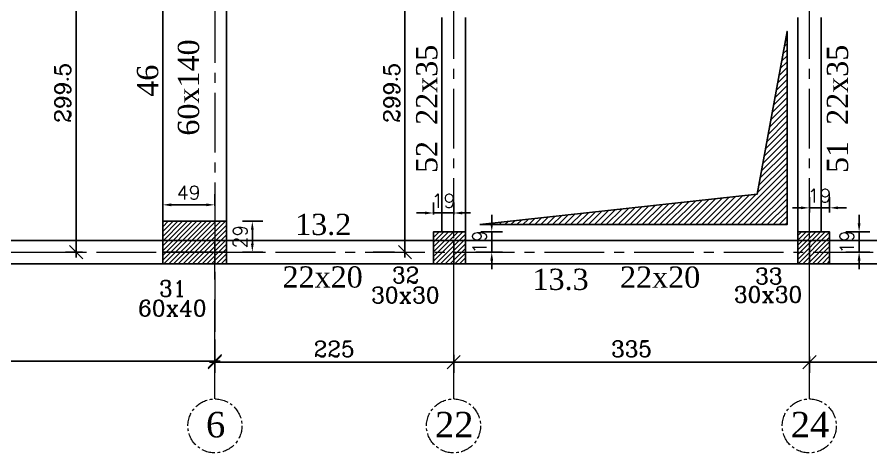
# Model space of a CAD drawing. Header units: millimetres. Extents: x -12479 to 5276, y -30 to 40263.
# Drawn here: x -4032 to -3228, y 31679 to 32089 of the extents above; entities that cross this region are included whole.
import ezdxf
from ezdxf.enums import TextEntityAlignment as Align

# ---------------------------------------------------------------- set-up
doc = ezdxf.new("R2010")
doc.units = ezdxf.units.MM
doc.linetypes.add('AXES', pattern=[2, 1.25, -0.25, 0.25, -0.25])
doc.linetypes.add('AXES2', pattern=[1.125, 0.75, -0.125, 0.125, -0.125])
for name, color, linetype in [('AXE REP7RE', 4, 'AXES'), ('AXES', 1, 'AXES2'), ('COFFRAGE', 2, 'Continuous'), ('GAINES', 2, 'Continuous'), ('HACH', 1, 'Continuous'), ('HACHPOT', 2, 'Continuous'), ('POTEAU', 2, 'Continuous'), ('titre poteaux', 3, 'Continuous'), ('Titre poutre', 3, 'Continuous')]:
    doc.layers.add(name, color=color, linetype=linetype)
doc.layers.add('COTATIONS', color=1, linetype='Continuous', lineweight=25)
doc.styles.add('ROMANCSABA', font='romanc.shx')
doc.styles.add('ROMANTICSABA', font='romantic.ttf')
doc.styles.add('STANDSABA', font='romans.shx')
doc.dimstyles.new('GENERALE', dxfattribs={"dimtxt": 15, "dimasz": 12.5, "dimexe": 10, "dimexo": 50, "dimgap": 5, "dimtad": 1, "dimdec": 1, "dimrnd": 0.5, "dimdsep": 46, "dimtxsty": 'ROMANCSABA', "dimblk1": 'OBLIQUE', "dimblk2": 'OBLIQUE', "dimsah": 1, "dimcen": 2.5, "dimdle": 5, "dimclrd": 1, "dimclre": 1, "dimclrt": 3, "dimadec": 0, "dimazin": 0, "dimtfac": 1, "dimtdec": 1, "dimtmove": 0, "dimatfit": 3, "dimldrblk": 'OBLIQUE', "dimfxl": 0, "dimtvp": 1, "dimtolj": 1, "dimtzin": 0, "dimarcsym": 0})
doc.dimstyles.new('POTEAUX', dxfattribs={"dimtxt": 13, "dimasz": 8, "dimexe": 10, "dimexo": 20, "dimgap": 5, "dimtad": 1, "dimdec": 1, "dimrnd": 0.5, "dimdsep": 46, "dimtxsty": 'STANDSABA', "dimcen": 2.5, "dimdle": 5, "dimclrd": 1, "dimclre": 1, "dimclrt": 3, "dimadec": 0, "dimazin": 0, "dimtfac": 1, "dimtdec": 1, "dimtmove": 0, "dimatfit": 3, "dimfxl": 0, "dimtvp": 1, "dimtolj": 1, "dimtzin": 0, "dimarcsym": 0})

# ---------------------------------------------------------------- blocks, each defined once
blk = doc.blocks.new('_Oblique')
at = {"color": 0, "linetype": 'ByBlock', "lineweight": -2}
blk.add_line((-0.5, -0.5), (0.5, 0.5), dxfattribs=at)
blk = doc.blocks.new('*D21')
at = {"layer": 'COTATIONS', "color": 1, "linetype": 'ByBlock', "lineweight": -2}
for p, q in [((-3060.68, 31785.15), (-3060.68, 31754.23)), ((-3285.68, 31769.64), (-3285.68, 31754.23)), ((-3055.68, 31764.23), (-3290.68, 31764.23))]:
    blk.add_line(p, q, dxfattribs=at)
at = {"layer": 'Defpoints', "color": 0, "linetype": 'ByBlock'}
for p in [(-3060.68, 31835.15, 0.36), (-3285.68, 31819.64, 0.38), (-3285.68, 31764.23)]:
    blk.add_point(p, dxfattribs=at)
at = {"layer": 'COTATIONS', "color": 1, "linetype": 'ByBlock', "lineweight": -2, "xscale": 12.5, "yscale": 12.5, "zscale": 12.5, "rotation": 180}
blk.add_blockref('_Oblique', (-3285.68, 31764.23), dxfattribs=at)
at = {"layer": 'COTATIONS', "color": 1, "linetype": 'ByBlock', "lineweight": -2, "xscale": 12.5, "yscale": 12.5, "zscale": 12.5}
blk.add_blockref('_Oblique', (-3060.68, 31764.23), dxfattribs=at)
at = {"layer": 'COTATIONS', "color": 3, "linetype": 'ByBlock', "insert": (-3173.18, 31776.73), "char_height": 15, "attachment_point": 5, "style": 'ROMANCSABA'}
blk.add_mtext('\\A1;225', dxfattribs=at)
blk = doc.blocks.new('*D22')
at = {"layer": 'COTATIONS', "color": 1, "linetype": 'ByBlock', "lineweight": -2}
for p, q in [((-3620.68, 31771.25), (-3620.68, 31754.23)), ((-3285.68, 31769.64), (-3285.68, 31754.23)), ((-3280.68, 31764.23), (-3625.68, 31764.23))]:
    blk.add_line(p, q, dxfattribs=at)
at = {"layer": 'Defpoints', "color": 0, "linetype": 'ByBlock'}
for p in [(-3620.68, 31821.25, 0.38), (-3285.68, 31819.64, 0.38), (-3620.68, 31764.23)]:
    blk.add_point(p, dxfattribs=at)
at = {"layer": 'COTATIONS', "color": 1, "linetype": 'ByBlock', "lineweight": -2, "xscale": 12.5, "yscale": 12.5, "zscale": 12.5, "rotation": 180}
blk.add_blockref('_Oblique', (-3620.68, 31764.23), dxfattribs=at)
at = {"layer": 'COTATIONS', "color": 1, "linetype": 'ByBlock', "lineweight": -2, "xscale": 12.5, "yscale": 12.5, "zscale": 12.5}
blk.add_blockref('_Oblique', (-3285.68, 31764.23), dxfattribs=at)
at = {"layer": 'COTATIONS', "color": 3, "linetype": 'ByBlock', "insert": (-3453.18, 31776.73), "char_height": 15, "attachment_point": 5, "style": 'ROMANCSABA'}
blk.add_mtext('\\A1;335', dxfattribs=at)
blk = doc.blocks.new('*D23')
at = {"layer": 'COTATIONS', "color": 1, "linetype": 'ByBlock', "lineweight": -2}
for p, q in [((-3845.68, 31785.61), (-3845.68, 31754.14)), ((-3620.68, 31771.25), (-3620.68, 31754.14)), ((-3615.68, 31764.14), (-3850.68, 31764.14))]:
    blk.add_line(p, q, dxfattribs=at)
at = {"layer": 'Defpoints', "color": 0, "linetype": 'ByBlock'}
for p in [(-3845.68, 31835.61, 0.36), (-3620.68, 31821.25, 0.38), (-3845.68, 31764.14)]:
    blk.add_point(p, dxfattribs=at)
at = {"layer": 'COTATIONS', "color": 1, "linetype": 'ByBlock', "lineweight": -2, "xscale": 12.5, "yscale": 12.5, "zscale": 12.5, "rotation": 180}
blk.add_blockref('_Oblique', (-3845.68, 31764.14), dxfattribs=at)
at = {"layer": 'COTATIONS', "color": 1, "linetype": 'ByBlock', "lineweight": -2, "xscale": 12.5, "yscale": 12.5, "zscale": 12.5}
blk.add_blockref('_Oblique', (-3620.68, 31764.14), dxfattribs=at)
at = {"layer": 'COTATIONS', "color": 3, "linetype": 'ByBlock', "insert": (-3733.18, 31776.64), "char_height": 15, "attachment_point": 5, "style": 'ROMANCSABA'}
blk.add_mtext('\\A1;225', dxfattribs=at)
blk = doc.blocks.new('*D24')
at = {"layer": 'COTATIONS', "color": 1, "linetype": 'ByBlock', "lineweight": -2}
for p, q in [((-3845.68, 31785.61), (-3845.68, 31755.21)), ((-4330.68, 31780.45), (-4330.68, 31755.21)), ((-3840.68, 31765.21), (-4335.68, 31765.21))]:
    blk.add_line(p, q, dxfattribs=at)
at = {"layer": 'Defpoints', "color": 0, "linetype": 'ByBlock'}
for p in [(-4330.68, 31830.45, -0.02), (-3845.68, 31835.61, 0.36), (-4330.68, 31765.21)]:
    blk.add_point(p, dxfattribs=at)
at = {"layer": 'COTATIONS', "color": 1, "linetype": 'ByBlock', "lineweight": -2, "xscale": 12.5, "yscale": 12.5, "zscale": 12.5, "rotation": 180}
blk.add_blockref('_Oblique', (-4330.68, 31765.21), dxfattribs=at)
at = {"layer": 'COTATIONS', "color": 1, "linetype": 'ByBlock', "lineweight": -2, "xscale": 12.5, "yscale": 12.5, "zscale": 12.5}
blk.add_blockref('_Oblique', (-3845.68, 31765.21), dxfattribs=at)
at = {"layer": 'COTATIONS', "color": 3, "linetype": 'ByBlock', "insert": (-4088.18, 31777.71), "char_height": 15, "attachment_point": 5, "style": 'ROMANCSABA'}
blk.add_mtext('\\A1;485', dxfattribs=at)
blk = doc.blocks.new('*D54')
at = {"layer": 'COTATIONS', "color": 1, "linetype": 'ByBlock', "lineweight": -2}
for p, q in [((-3635.72, 32167.69), (-3676.52, 32167.69)), ((-3666.52, 31862.94), (-3666.52, 32172.69)), ((-3696.55, 31867.94), (-3676.52, 31867.94))]:
    blk.add_line(p, q, dxfattribs=at)
at = {"layer": 'Defpoints', "color": 0, "linetype": 'ByBlock'}
for p in [(-3666.52, 32167.69), (-3585.72, 32167.69, 0.38), (-3646.55, 31867.94)]:
    blk.add_point(p, dxfattribs=at)
at = {"layer": 'COTATIONS', "color": 1, "linetype": 'ByBlock', "lineweight": -2, "xscale": 12.5, "yscale": 12.5, "zscale": 12.5}
for p, rotation in [((-3666.52, 32167.69), 90), ((-3666.52, 31867.94), 270)]:
    blk.add_blockref('_Oblique', p, dxfattribs=dict(at, rotation=rotation))
at = {"layer": 'COTATIONS', "color": 3, "linetype": 'ByBlock', "insert": (-3679.02, 32017.82), "char_height": 15, "attachment_point": 5, "rotation": 90, "style": 'ROMANCSABA'}
blk.add_mtext('\\A1;299.5', dxfattribs=at)
blk = doc.blocks.new('*D58')
at = {"layer": 'COTATIONS', "color": 1, "linetype": 'ByBlock', "lineweight": -2}
for p, q in [((-3944.68, 32167.69), (-3986.26, 32167.69)), ((-3976.26, 31862.94), (-3976.26, 32172.69)), ((-3970.05, 31867.94), (-3986.26, 31867.94))]:
    blk.add_line(p, q, dxfattribs=at)
at = {"layer": 'Defpoints', "color": 0, "linetype": 'ByBlock'}
for p in [(-3976.26, 32167.69), (-3894.68, 32167.69), (-3920.05, 31867.94)]:
    blk.add_point(p, dxfattribs=at)
at = {"layer": 'COTATIONS', "color": 1, "linetype": 'ByBlock', "lineweight": -2, "xscale": 12.5, "yscale": 12.5, "zscale": 12.5}
for p, rotation in [((-3976.26, 32167.69), 90), ((-3976.26, 31867.94), 270)]:
    blk.add_blockref('_Oblique', p, dxfattribs=dict(at, rotation=rotation))
at = {"layer": 'COTATIONS', "color": 3, "linetype": 'ByBlock', "insert": (-3988.76, 32017.82), "char_height": 15, "attachment_point": 5, "rotation": 90, "style": 'ROMANCSABA'}
blk.add_mtext('\\A1;299.5', dxfattribs=at)
blk = doc.blocks.new('*D186')
at = {"layer": 'COTATIONS', "color": 1, "linetype": 'ByBlock', "lineweight": -2}
for p, q in [((-3238.92, 31894.94), (-3238.92, 31902.94)), ((-3251.43, 31886.94), (-3228.92, 31886.94)), ((-3238.92, 31867.94), (-3238.92, 31886.94)), ((-3251.43, 31867.94), (-3228.92, 31867.94)), ((-3238.92, 31859.94), (-3238.92, 31851.94))]:
    blk.add_line(p, q, dxfattribs=at)
at = {"layer": 'COTATIONS', "color": 1, "linetype": 'ByBlock'}
for points in [[(-3240.26, 31894.94), (-3237.59, 31894.94), (-3238.92, 31886.94)], [(-3240.26, 31859.94), (-3237.59, 31859.94), (-3238.92, 31867.94)]]:
    blk.add_solid(points, dxfattribs=at)
at = {"layer": 'Defpoints', "color": 0, "linetype": 'ByBlock'}
for p in [(-3271.43, 31886.94), (-3238.92, 31886.94), (-3271.43, 31867.94)]:
    blk.add_point(p, dxfattribs=at)
at = {"layer": 'COTATIONS', "color": 3, "linetype": 'ByBlock', "insert": (-3250.42, 31877.44), "char_height": 13, "attachment_point": 5, "rotation": 90, "style": 'STANDSABA'}
blk.add_mtext('\\A1;19', dxfattribs=at)
blk = doc.blocks.new('*D187')
at = {"layer": 'COTATIONS', "color": 1, "linetype": 'ByBlock', "lineweight": -2}
for p, q in [((-3285.68, 31905.29), (-3285.68, 31919.55)), ((-3266.68, 31905.29), (-3266.68, 31919.55)), ((-3293.68, 31909.55), (-3301.68, 31909.55)), ((-3285.68, 31909.55), (-3266.68, 31909.55)), ((-3258.68, 31909.55), (-3250.68, 31909.55))]:
    blk.add_line(p, q, dxfattribs=at)
at = {"layer": 'COTATIONS', "color": 1, "linetype": 'ByBlock'}
for points in [[(-3293.68, 31910.89), (-3293.68, 31908.22), (-3285.68, 31909.55)], [(-3258.68, 31910.89), (-3258.68, 31908.22), (-3266.68, 31909.55)]]:
    blk.add_solid(points, dxfattribs=at)
at = {"layer": 'Defpoints', "color": 0, "linetype": 'ByBlock'}
for p in [(-3266.68, 31909.55), (-3285.68, 31885.29, 0.38), (-3266.68, 31885.29)]:
    blk.add_point(p, dxfattribs=at)
at = {"layer": 'COTATIONS', "color": 3, "linetype": 'ByBlock', "insert": (-3276.18, 31921.05), "char_height": 13, "attachment_point": 5, "style": 'STANDSABA'}
blk.add_mtext('\\A1;19', dxfattribs=at)
blk = doc.blocks.new('*D188')
at = {"layer": 'COTATIONS', "color": 1, "linetype": 'ByBlock', "lineweight": -2}
for p, q in [((-3639.68, 31903.38), (-3639.68, 31914.71)), ((-3620.68, 31903.38), (-3620.68, 31914.71)), ((-3647.68, 31904.71), (-3655.68, 31904.71)), ((-3620.68, 31904.71), (-3639.68, 31904.71)), ((-3612.68, 31904.71), (-3604.68, 31904.71))]:
    blk.add_line(p, q, dxfattribs=at)
at = {"layer": 'COTATIONS', "color": 1, "linetype": 'ByBlock'}
for points in [[(-3647.68, 31906.05), (-3647.68, 31903.38), (-3639.68, 31904.71)], [(-3612.68, 31906.05), (-3612.68, 31903.38), (-3620.68, 31904.71)]]:
    blk.add_solid(points, dxfattribs=at)
at = {"layer": 'Defpoints', "color": 0, "linetype": 'ByBlock'}
for p in [(-3639.68, 31904.71), (-3639.68, 31883.38), (-3620.68, 31883.38, 0.38)]:
    blk.add_point(p, dxfattribs=at)
at = {"layer": 'COTATIONS', "color": 3, "linetype": 'ByBlock', "insert": (-3630.18, 31916.21), "char_height": 13, "attachment_point": 5, "style": 'STANDSABA'}
blk.add_mtext('\\A1;19', dxfattribs=at)
blk = doc.blocks.new('*D189')
at = {"layer": 'COTATIONS', "color": 1, "linetype": 'ByBlock', "lineweight": -2}
for p, q in [((-3584.83, 31894.94), (-3584.83, 31902.94)), ((-3595.2, 31886.94), (-3574.83, 31886.94)), ((-3584.83, 31867.94), (-3584.83, 31886.94)), ((-3599.95, 31867.94), (-3574.83, 31867.94)), ((-3584.83, 31859.94), (-3584.83, 31851.94))]:
    blk.add_line(p, q, dxfattribs=at)
at = {"layer": 'COTATIONS', "color": 1, "linetype": 'ByBlock'}
for points in [[(-3586.16, 31894.94), (-3583.49, 31894.94), (-3584.83, 31886.94)], [(-3586.16, 31859.94), (-3583.49, 31859.94), (-3584.83, 31867.94)]]:
    blk.add_solid(points, dxfattribs=at)
at = {"layer": 'Defpoints', "color": 0, "linetype": 'ByBlock'}
for p in [(-3615.2, 31886.94), (-3584.83, 31886.94), (-3619.95, 31867.94)]:
    blk.add_point(p, dxfattribs=at)
at = {"layer": 'COTATIONS', "color": 3, "linetype": 'ByBlock', "insert": (-3596.33, 31877.44), "char_height": 13, "attachment_point": 5, "rotation": 90, "style": 'STANDSABA'}
blk.add_mtext('\\A1;19', dxfattribs=at)
blk = doc.blocks.new('*D190')
at = {"layer": 'COTATIONS', "color": 1, "linetype": 'ByBlock', "lineweight": -2}
for p, q in [((-3894.68, 31911.39), (-3894.68, 31922.39)), ((-3845.68, 31911.39), (-3845.68, 31922.39)), ((-3853.68, 31912.39), (-3886.68, 31912.39))]:
    blk.add_line(p, q, dxfattribs=at)
at = {"layer": 'COTATIONS', "color": 1, "linetype": 'ByBlock'}
for points in [[(-3886.68, 31913.73), (-3886.68, 31911.06), (-3894.68, 31912.39)], [(-3853.68, 31913.73), (-3853.68, 31911.06), (-3845.68, 31912.39)]]:
    blk.add_solid(points, dxfattribs=at)
at = {"layer": 'Defpoints', "color": 0, "linetype": 'ByBlock'}
for p in [(-3894.68, 31912.39), (-3894.68, 31891.39), (-3845.68, 31891.39, 0.34)]:
    blk.add_point(p, dxfattribs=at)
at = {"layer": 'COTATIONS', "color": 3, "linetype": 'ByBlock', "insert": (-3870.18, 31923.89), "char_height": 13, "attachment_point": 5, "style": 'STANDSABA'}
blk.add_mtext('\\A1;49', dxfattribs=at)
blk = doc.blocks.new('*D191')
at = {"layer": 'COTATIONS', "color": 1, "linetype": 'ByBlock', "lineweight": -2}
for p, q in [((-3819.45, 31896.94), (-3800.25, 31896.94)), ((-3810.25, 31875.94), (-3810.25, 31888.94)), ((-3819.45, 31867.94), (-3800.25, 31867.94))]:
    blk.add_line(p, q, dxfattribs=at)
at = {"layer": 'COTATIONS', "color": 1, "linetype": 'ByBlock'}
for points in [[(-3811.59, 31888.94), (-3808.92, 31888.94), (-3810.25, 31896.94)], [(-3811.59, 31875.94), (-3808.92, 31875.94), (-3810.25, 31867.94)]]:
    blk.add_solid(points, dxfattribs=at)
at = {"layer": 'Defpoints', "color": 0, "linetype": 'ByBlock'}
for p in [(-3839.45, 31896.94), (-3810.25, 31896.94), (-3839.45, 31867.94)]:
    blk.add_point(p, dxfattribs=at)
at = {"layer": 'COTATIONS', "color": 3, "linetype": 'ByBlock', "insert": (-3821.75, 31882.44), "char_height": 13, "attachment_point": 5, "rotation": 90, "style": 'STANDSABA'}
blk.add_mtext('\\A1;29', dxfattribs=at)

msp = doc.modelspace()

# ---------------------------------------------------------------- hatches: boundary and pattern name
at = {"layer": 'HACH', "linetype": 'ByBlock'}
h = msp.add_hatch(dxfattribs=at)
h.set_pattern_fill('ANSI31', color=1, scale=1.25)
h.set_pattern_definition([(45, (-1766.963, 29338.1233), (-2.80633, 2.80633), [])])
h.paths.add_polyline_path([(-3595.94, 31893.75), (-3306.68, 31893.75), (-3306.68, 32075.76), (-3335.05, 31922.33)])
at = {"layer": 'HACHPOT', "linetype": 'ByBlock'}
h = msp.add_hatch(dxfattribs=at)
h.set_pattern_fill('ANSI31', color=256)
h.paths.add_polyline_path([(-3834.68, 31856.94), (-3834.68, 31896.94), (-3894.68, 31896.94), (-3894.68, 31856.94)])
h = msp.add_hatch(dxfattribs=at)
h.set_pattern_fill('ANSI31', color=256)
h.paths.add_polyline_path([(-3834.68, 31856.94), (-3834.68, 31896.94), (-3894.68, 31896.94), (-3894.68, 31856.94)])
h = msp.add_hatch(dxfattribs=at)
h.set_pattern_fill('ANSI31', color=256)
h.paths.add_polyline_path([(-3609.68, 31856.94), (-3609.68, 31886.94), (-3639.68, 31886.94), (-3639.68, 31856.94)])
h = msp.add_hatch(dxfattribs=at)
h.set_pattern_fill('ANSI31', color=256)
h.paths.add_polyline_path([(-3609.68, 31856.94), (-3609.68, 31886.94), (-3639.68, 31886.94), (-3639.68, 31856.94)])
h = msp.add_hatch(dxfattribs=at)
h.set_pattern_fill('ANSI31', color=256)
h.paths.add_polyline_path([(-3266.68, 31856.94), (-3266.68, 31886.94), (-3296.68, 31886.94), (-3296.68, 31856.94)])
h = msp.add_hatch(dxfattribs=at)
h.set_pattern_fill('ANSI31', color=256)
h.paths.add_polyline_path([(-3266.68, 31856.94), (-3266.68, 31886.94), (-3296.68, 31886.94), (-3296.68, 31856.94)])

# ---------------------------------------------------------------- linework, layer by layer
at = {"layer": 'AXE REP7RE', "lineweight": 0, "ltscale": 75}
for p, q in [((-3845.68, 31729.63), (-3845.68, 31856.94)), ((-3620.68, 31729.63), (-3620.68, 31856.94)), ((-3285.68, 31729.63), (-3285.68, 31856.94))]:
    msp.add_line(p, q, dxfattribs=at)
at = {"layer": 'AXE REP7RE', "lineweight": 0, "ltscale": 10}
for centre in [(-3845.52, 31704.2), (-3620.83, 31704.2), (-3285.83, 31704.2)]:
    msp.add_circle(centre, 25.43, dxfattribs=at)
at = {"layer": 'AXES', "lineweight": 0, "ltscale": 75}
for p, q in [((-3845.68, 33452.28, -0.29), (-3845.68, 31790.65, 0.38)), ((-3620.68, 31796.77, 0.38), (-3620.68, 32697.19, 0.38)), ((-3285.68, 31796.77, 0.38), (-3285.68, 32697.19, 0.38)), ((-5138.33, 31867.94), (-2109.85, 31867.94))]:
    msp.add_line(p, q, dxfattribs=at)
at = {"layer": 'COFFRAGE', "linetype": 'ByBlock'}
for p, q in [((-3631.68, 31886.94), (-3631.68, 32088.69)), ((-3609.68, 31886.94), (-3609.68, 32088.69)), ((-3296.68, 31886.94), (-3296.68, 32088.69)), ((-3274.68, 31886.94), (-3274.68, 32088.69))]:
    msp.add_line(p, q, dxfattribs=at)
at = {"layer": 'COFFRAGE'}
for points in [[(-3834.68, 31867.94), (-3834.68, 32245.19), (-3894.68, 32245.19), (-3894.68, 31867.94), (-3834.68, 31867.94)], [(-4330.68, 31856.94), (-3845.68, 31856.94), (-3845.68, 31878.94), (-4330.68, 31878.94), (-4330.68, 31856.94)], [(-3845.68, 31856.94), (-3620.68, 31856.94), (-3620.68, 31878.94), (-3845.68, 31878.94), (-3845.68, 31856.94)], [(-3620.68, 31856.94), (-3285.68, 31856.94), (-3285.68, 31878.94), (-3620.68, 31878.94), (-3620.68, 31856.94)], [(-3285.68, 31856.94), (-3060.68, 31856.94), (-3060.68, 31878.94), (-3285.68, 31878.94), (-3285.68, 31856.94)]]:
    msp.add_lwpolyline(points, close=True, dxfattribs=at)
at = {"layer": 'GAINES', "color": 1, "linetype": 'ByBlock', "elevation": -0.19}
msp.add_lwpolyline([(-3595.94, 31893.75), (-3306.68, 31893.75), (-3306.68, 32075.76), (-3335.05, 31922.33), (-3595.94, 31893.75)], dxfattribs=at)
at = {"layer": 'POTEAU'}
for points in [[(-3834.68, 31856.94), (-3834.68, 31896.94), (-3894.68, 31896.94), (-3894.68, 31856.94), (-3834.68, 31856.94)], [(-3609.68, 31856.94), (-3609.68, 31886.94), (-3639.68, 31886.94), (-3639.68, 31856.94), (-3609.68, 31856.94)], [(-3266.68, 31856.94), (-3266.68, 31886.94), (-3296.68, 31886.94), (-3296.68, 31856.94), (-3266.68, 31856.94)]]:
    msp.add_lwpolyline(points, close=True, dxfattribs=at)

# ---------------------------------------------------------------- texts
at = {"layer": 'AXE REP7RE', "style": 'ROMANTICSABA'}
for s, p in [('6', (-3844.83, 31693.42)), ('22', (-3620.14, 31693.42)), ('24', (-3285.14, 31693.42))]:
    msp.add_text(s, height=24, dxfattribs=at).set_placement(p, align=Align.CENTER)
at = {"layer": 'titre poteaux', "style": 'ROMANCSABA'}
for s, p in [('32', (-3665.85, 31838.75)), ('33', (-3323.87, 31837.81, -0.57)), ('31', (-3885.26, 31826.08))]:
    msp.add_text(s, height=15, dxfattribs=at).set_placement(p, align=Align.CENTER)
for s, p in [('30x30', (-3666.17, 31834.92)), ('30x30', (-3324.63, 31835.41, -0.57)), ('60x40', (-3885.57, 31822.57))]:
    msp.add_text(s, height=15, dxfattribs=at).set_placement(p, align=Align.TOP_CENTER)
at = {"layer": 'Titre poutre', "style": 'ROMANTICSABA'}
for s, rotation, p in [('60x140', 90.00005, (-3860.42, 32022.88)), ('52  22x35', 90.00002, (-3636.1, 32002.75)), ('51  22x35', 90.00002, (-3249.32, 32002.75)), ('46', 90.00005, (-3898.9, 32029.25)), ('13.2', 0, (-3743.53, 31883.99)), ('22x20', 0, (-3744.05, 31834.46))]:
    msp.add_text(s, height=20, rotation=rotation, dxfattribs=at).set_placement(p, align=Align.CENTER)
for s, p in [('22x20', (-3426.27, 31834.32)), ('13.3', (-3520.01, 31832.25))]:
    msp.add_text(s, height=20, dxfattribs=at).set_placement(p, align=Align.CENTER)

# ---------------------------------------------------------------- dimensions: what is measured, and where the dimension line sits
at = {"layer": 'COTATIONS', "linetype": 'ByBlock'}
dim = msp.add_linear_dim(base=(-3976.2567, 32167.6916), p1=(-3920.0539, 31867.9417), p2=(-3894.6771, 32167.6916), angle=90, dimstyle='GENERALE', dxfattribs=at)
dim.commit()
dim.dimension.update_dxf_attribs({"geometry": '*D58', "text_midpoint": (-3988.7567, 32017.8166)})
dim = msp.add_linear_dim(base=(-3666.5165, 32167.6916), p1=(-3646.546, 31867.9417), p2=(-3585.7201, 32167.6916, 0.3786), angle=90, dimstyle='GENERALE', override={"dimtmove": 1}, dxfattribs=at)
dim.commit()
dim.dimension.update_dxf_attribs({"geometry": '*D54', "text_midpoint": (-3679.0165, 32017.8166)})
dim = msp.add_linear_dim(base=(-3894.68, 31912.39), p1=(-3845.68, 31891.39, 0.34), p2=(-3894.68, 31891.39), dimstyle='POTEAUX', dxfattribs=at)
dim.commit()
dim.dimension.update_dxf_attribs({"geometry": '*D190', "text_midpoint": (-3870.18, 31923.89)})
for base, p1, p2, picture, middle in [((-3266.68, 31909.55), (-3285.68, 31885.29, 0.38), (-3266.68, 31885.29), '*D187', (-3276.18, 31909.55)), ((-3639.68, 31904.71), (-3620.68, 31883.38, 0.38), (-3639.68, 31883.38), '*D188', (-3630.18, 31904.71))]:
    dim = msp.add_linear_dim(base=base, p1=p1, p2=p2, dimstyle='POTEAUX', dxfattribs=at)
    dim.commit()
    dim.dimension.update_dxf_attribs({"geometry": picture, "text_midpoint": middle, "dimtype": 160})
for base, p1, p2, picture, middle in [((-3584.83, 31886.94), (-3619.95, 31867.94), (-3615.2, 31886.94), '*D189', (-3584.83, 31877.44)), ((-3238.92, 31886.94), (-3271.43, 31867.94), (-3271.43, 31886.94), '*D186', (-3238.92, 31877.44)), ((-3810.25, 31896.94), (-3839.45, 31867.94), (-3839.45, 31896.94), '*D191', (-3810.25, 31882.44))]:
    dim = msp.add_linear_dim(base=base, p1=p1, p2=p2, angle=90, dimstyle='POTEAUX', dxfattribs=at)
    dim.commit()
    dim.dimension.update_dxf_attribs({"geometry": picture, "text_midpoint": middle, "dimtype": 160})
for base, p1, p2, picture, middle in [((-4330.68, 31765.21), (-3845.68, 31835.61, 0.36), (-4330.68, 31830.45, -0.02), '*D24', (-4088.18, 31777.71)), ((-3845.68, 31764.14), (-3620.68, 31821.25, 0.38), (-3845.68, 31835.61, 0.36), '*D23', (-3733.18, 31776.64)), ((-3285.68, 31764.23), (-3060.68, 31835.15, 0.36), (-3285.68, 31819.64, 0.38), '*D21', (-3173.18, 31776.73)), ((-3620.68, 31764.23), (-3285.68, 31819.64, 0.38), (-3620.68, 31821.25, 0.38), '*D22', (-3453.18, 31776.73))]:
    dim = msp.add_linear_dim(base=base, p1=p1, p2=p2, dimstyle='GENERALE', override={"dimtmove": 1}, dxfattribs=at)
    dim.commit()
    dim.dimension.update_dxf_attribs({"geometry": picture, "text_midpoint": middle})

doc.saveas('drawing.dxf')
